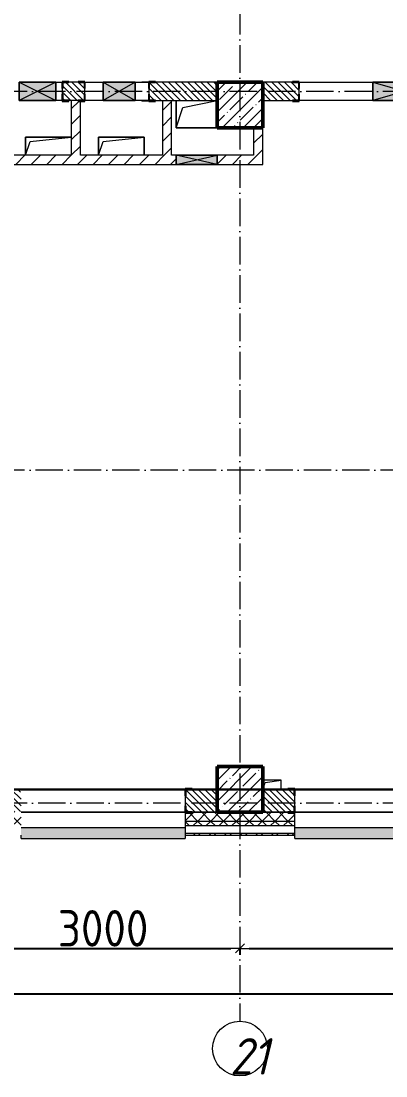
# Model space of a CAD drawing. Header units: millimetres. Extents: x -213536 to 1564669, y -45299 to 942238.
# Drawn here: x 577271 to 581271, y 338573 to 350133 of the extents above; entities that cross this region are included whole.
import ezdxf

# ---------------------------------------------------------------- set-up
doc = ezdxf.new("R2010")
doc.units = ezdxf.units.MM
doc.linetypes.add('50_200_ШТРИХ_1Т_ш5_п1_п1_', pattern=[700, 500, -100, 0, -100])
for name, color, linetype, lineweight in [('5) Швы', 2, 'Continuous', 30), ('A-____-____-DIMS', 7, 'Continuous', 9), ('A-DETL-GENF-OTLN', 7, 'Continuous', 9), ('A-FLOR-____-OTLN', 7, 'Continuous', 9), ('A-GENM-____-MCUT', 7, 'Continuous', 25), ('A-GENM-____-OTLN', 7, 'Continuous', 9), ('A-GENM-____-OTLN-1', 7, 'Continuous', 25), ('A-GLAZ-____-OTLN', 7, 'Continuous', 9), ('A-WALL-____-MCUT', 7, 'Continuous', 13), ('A-WALL-____-MCUT-1', 7, 'Continuous', 9), ('A-WALL-____-OTLN', 7, 'Continuous', 9), ('A-WALL-____-PATT-1', 7, 'Continuous', 9), ('A-WALL-FNSH-MCUT-1', 7, 'Continuous', 9), ('I-WALL-____-OTLN', 7, 'Continuous', 9), ('S-COLS-____-MCUT', 7, 'Continuous', 50), ('S-COLS-____-OTLN', 7, 'Continuous', 9), ('S-GRID-____-IDEN', 7, 'Continuous', 9), ('S-GRID-____-OTLN-1', 7, '50_200_ШТРИХ_1Т_ш5_п1_п1_', 9)]:
    doc.layers.add(name, color=color, linetype=linetype, lineweight=lineweight)
doc.layers.add('A-GLAZ-____-OTLN-1', color=7, linetype='Continuous', lineweight=9, true_color=0xc0c0c0)
doc.styles.add('ISOCPEUR_I_9', font='isocpeui.ttf', dxfattribs={"width": 0.9, "height": 250})
doc.styles.add('СПДС', font='isocpeur.ttf', dxfattribs={"width": 0.9})
doc.dimstyles.new('Размера А3', dxfattribs={"dimtxt": 200, "dimasz": 100, "dimexe": 70, "dimexo": 100, "dimgap": 20, "dimtad": 1, "dimdec": 0, "dimrnd": 10, "dimzin": 0, "dimdsep": 46, "dimtxsty": 'СПДС', "dimblk": 'ARROWHEAD_6', "dimcen": 1, "dimclrd": 256, "dimclre": 256, "dimclrt": 256, "dimazin": 0, "dimtfac": 1, "dimtdec": 0, "dimtmove": 2, "dimatfit": 3, "dimfxl": 1, "dimtolj": 1, "dimtzin": 0, "dimarcsym": 0})
pattern_1 = [(45, (549721.47, 286281.11), (-70.71068, 70.71068), []), (135, (549721.47, 286281.11), (-70.71068, -70.71068), [])]
pattern_2 = [(45, (549721.47, 286281.11), (-84.85281, 84.85281), [])]
pattern_3 = [(135, (549721.475, 286281.11), (-35.35534, -35.35534), [])]

# ---------------------------------------------------------------- blocks, each defined once
blk = doc.blocks.new('BSC_Колонна _Прямоугольная - 500х500-V48-АР1_План отверстий 3 этажа в осях 1-64_Ю-ЯЯ')
at = {"layer": 'S-COLS-____-OTLN'}
h = blk.add_hatch(dxfattribs=at)
h.set_pattern_fill('FP_56', color=256, style=0, pattern_type=2)
h.set_pattern_definition([(45, (-29950, -55431.04), (-114.04925, 114.04925), []), (45, (-29835.95, -55431.04), (-114.04925, 114.04925), [201.613, -40.323, 3.353, -36.97])])
h.paths.add_polyline_path([(-250, -250), (250, -250), (250, 250), (-250, 250)], flags=0)
at = {"layer": 'S-COLS-____-MCUT'}
for p, q in [((250, 250), (-250, 250)), ((-250, 250), (-250, -250)), ((250, -250), (250, 250)), ((-250, -250), (250, -250))]:
    blk.add_line(p, q, dxfattribs=at)
blk = doc.blocks.new('BSC_Колонна _Прямоугольная - 500х500-V49-АР1_План отверстий 3 этажа в осях 1-64_Ю-ЯЯ')
at = {"layer": 'S-COLS-____-OTLN'}
h = blk.add_hatch(dxfattribs=at)
h.set_pattern_fill('FP_57', color=256, style=0, pattern_type=2)
h.set_pattern_definition([(45, (-29950, -62931.04), (-114.04925, 114.04925), []), (45, (-29835.95, -62931.04), (-114.04925, 114.04925), [201.613, -40.323, 3.353, -36.97])])
h.paths.add_polyline_path([(-250, -250), (250, -250), (250, 250), (-250, 250)], flags=0)
at = {"layer": 'S-COLS-____-MCUT'}
for p, q in [((250, 250), (-250, 250)), ((-250, 250), (-250, -250)), ((250, -250), (250, 250)), ((-250, -250), (250, -250))]:
    blk.add_line(p, q, dxfattribs=at)
blk = doc.blocks.new('Фахверк_СКБ_Уголок - 250_2700-27497298-АР1_План отверстий 3 этажа в осях 1-64_Ю-ЯЯ')
at = {"layer": 'A-GENM-____-MCUT'}
for p, q in [((200, 181), (125, 181)), ((125, 181), (125, 106)), ((131, 106), (131, 175)), ((131, 175), (200, 175)), ((200, 175), (200, 181)), ((125, 106), (131, 106)), ((131, -6), (125, -6)), ((125, -6), (125, -81)), ((125, -81), (200, -81)), ((131, -75), (131, -6)), ((200, -75), (131, -75)), ((200, -81), (200, -75))]:
    blk.add_line(p, q, dxfattribs=at)
blk = doc.blocks.new('Фахверк_СКБ_Уголок - 200_3960-28268576-АР1_План отверстий 3 этажа в осях 1-64_Ю-ЯЯ')
at = {"layer": 'A-GENM-____-MCUT'}
for p, q in [((200, 156), (125, 156)), ((125, 156), (125, 81)), ((131, 81), (131, 150)), ((131, 150), (200, 150)), ((200, 150), (200, 156)), ((125, 81), (131, 81)), ((131, 19), (125, 19)), ((125, 19), (125, -56)), ((131, -50), (131, 19)), ((125, -56), (200, -56)), ((200, -50), (131, -50)), ((200, -56), (200, -50))]:
    blk.add_line(p, q, dxfattribs=at)
blk = doc.blocks.new('Фахверк_СКБ_Уголок - 200_3960_зеркало-28268689-АР1_План отверстий 3 этажа в осях 1-64_Ю-ЯЯ')
at = {"layer": 'A-GENM-____-MCUT'}
for p, q in [((200, 156), (125, 156)), ((125, 156), (125, 81)), ((131, 81), (131, 150)), ((131, 150), (200, 150)), ((200, 150), (200, 156)), ((125, 81), (131, 81)), ((131, 19), (125, 19)), ((125, 19), (125, -56)), ((131, -50), (131, 19)), ((125, -56), (200, -56)), ((200, -50), (131, -50)), ((200, -56), (200, -50))]:
    blk.add_line(p, q, dxfattribs=at)
blk = doc.blocks.new('154_Стойка_СКБ_Уголок - СМ-2180_200-28268025-АР1_План отверстий 3 этажа в осях 1-64_Ю-ЯЯ')
at = {"layer": 'A-GENM-____-MCUT'}
for p, q in [((125, 156), (125, 81)), ((200, 156), (125, 156)), ((131, 81), (131, 150)), ((131, 150), (200, 150)), ((200, 150), (200, 156)), ((125, 81), (131, 81)), ((131, 19), (125, 19)), ((125, 19), (125, -56)), ((131, -50), (131, 19)), ((125, -56), (200, -56)), ((200, -50), (131, -50)), ((200, -56), (200, -50))]:
    blk.add_line(p, q, dxfattribs=at)
blk = doc.blocks.new('Стойка_Влож_Уголок_Опорный - Уголок-28213941-АР1_План отверстий 3 этажа в осях 1-64_Ю-ЯЯ')
at = {"layer": 'A-GENM-____-OTLN'}
for p, q in [((-212, -6), (-212, 0)), ((0, 0), (0, -6)), ((-212, -75), (-212, -6)), ((-212, -6), (-206, -6)), ((-212, -75), (-206, -75)), ((-6, -6), (0, -6)), ((-6, -75), (0, -75)), ((0, -6), (0, -75))]:
    blk.add_line(p, q, dxfattribs=at)
blk = doc.blocks.new('AR_Отверстие прямоугольное _в плите_ - AR_Отверстие прямоугольное _в плите_-30229432-АР1_План отверстий 3 этажа в осях 1-64_Ю-ЯЯ')
at = {"layer": 'A-GENM-____-OTLN'}
for p, q in [((250, 100), (-250, 100)), ((-250, 100), (-250, -100)), ((-250, -100), (-200, 50)), ((-200, 50), (250, 100))]:
    blk.add_line(p, q, dxfattribs=at)
blk = doc.blocks.new('AR_Отверстие прямоугольное _в плите_ - AR_Отверстие прямоугольное _в плите_-V165-АР1_План отверстий 3 этажа в осях 1-64_Ю-ЯЯ')
at = {"layer": 'A-GENM-____-OTLN'}
for p, q in [((250, 100), (-250, 100)), ((-250, 100), (-250, -100)), ((-250, -100), (-200, 50)), ((-200, 50), (250, 100)), ((250, -100), (250, 100))]:
    blk.add_line(p, q, dxfattribs=at)
blk = doc.blocks.new('AR_Отверстие прямоугольное _в плите_ - AR_Отверстие прямоугольное _в плите_-V178-АР1_План отверстий 3 этажа в осях 1-64_Ю-ЯЯ')
at = {"layer": 'A-GENM-____-OTLN'}
for p, q in [((100, 50), (-100, 50)), ((-100, -50), (-75, 25)), ((-75, 25), (100, 50)), ((100, -50), (100, 50))]:
    blk.add_line(p, q, dxfattribs=at)
blk = doc.blocks.new('AR_Отверстие прямоугольное _в плите_ - AR_Отверстие прямоугольное _в плите_-30552670-АР1_План отверстий 3 этажа в осях 1-64_Ю-ЯЯ')
at = {"layer": 'A-GENM-____-OTLN'}
for p, q in [((-225, 150), (-225, -150)), ((-150, 75), (225, 150)), ((-225, -150), (-150, 75)), ((-225, -150), (225, -150))]:
    blk.add_line(p, q, dxfattribs=at)
blk = doc.blocks.new('Отлив_СКБ - Отлив витража_120_НВФ-31885687-АР1_План отверстий 3 этажа в осях 1-64_Ю-ЯЯ')
at = {"layer": 'A-GLAZ-____-OTLN-1'}
for points in [[(0, -2), (1800, -2), (1800, 0), (0, 0)], [(945, -120), (1800, -120), (1800, -2), (0, -2), (0, -120), (878, -120)]]:
    blk.add_hatch(color=256, dxfattribs=at).paths.add_polyline_path(points, flags=0)
at = {"layer": 'A-GLAZ-____-OTLN'}
for p, q in [((0, 0), (1800, 0)), ((1800, -2), (0, -2)), ((0, -120), (0, -83)), ((1800, -83), (1800, -120)), ((0, -120), (1800, -120))]:
    blk.add_line(p, q, dxfattribs=at)
blk = doc.blocks.new('AR_Отверстие прямоугольное _в стене_ - AR_Отверстие прямоугольное _в стене__ЭОМ-36421602-АР1_План отверстий 3 этажа в осях 1-64_Ю-ЯЯ')
at = {"layer": 'A-GLAZ-____-OTLN'}
blk.add_hatch(color=256, dxfattribs=at).paths.add_polyline_path([(200, -100), (200, 100), (-200, 100), (-200, -100)], flags=0)
at = {"layer": 'A-DETL-GENF-OTLN'}
for p, q in [((-200, -100), (-200, 100)), ((-200, 100), (200, 100)), ((200, 100), (-200, -100)), ((-200, 100), (200, -100)), ((200, 100), (-200, 100)), ((-200, 100), (-200, -100)), ((200, 100), (200, -100)), ((200, -100), (200, 100)), ((200, -100), (-200, -100)), ((-200, -100), (200, -100))]:
    blk.add_line(p, q, dxfattribs=at)
blk = doc.blocks.new('AR_Отверстие прямоугольное _в стене_ - AR_Отверстие прямоугольное _в стене__ЭОМ-36921298-АР1_План отверстий 3 этажа в осях 1-64_Ю-ЯЯ')
at = {"layer": 'A-GLAZ-____-OTLN'}
blk.add_hatch(color=256, dxfattribs=at).paths.add_polyline_path([(175, -100), (175, 100), (-175, 100), (-175, -100)], flags=0)
at = {"layer": 'A-DETL-GENF-OTLN'}
for p, q in [((-175, -100), (-175, 100)), ((-175, 100), (175, 100)), ((175, 100), (-175, -100)), ((-175, 100), (175, -100)), ((175, 100), (-175, 100)), ((-175, 100), (-175, -100)), ((175, 100), (175, -100)), ((175, -100), (175, 100)), ((175, -100), (-175, -100)), ((-175, -100), (175, -100))]:
    blk.add_line(p, q, dxfattribs=at)
blk = doc.blocks.new('AR_Отверстие прямоугольное _в стене_ - AR_Отверстие прямоугольное _в стене__ОВ-36917871-АР1_План отверстий 3 этажа в осях 1-64_Ю-ЯЯ')
at = {"layer": 'A-GLAZ-____-OTLN'}
blk.add_hatch(color=256, dxfattribs=at).paths.add_polyline_path([(350, -100), (350, 100), (-350, 100), (-350, -100)], flags=0)
at = {"layer": 'A-DETL-GENF-OTLN'}
for p, q in [((-350, -100), (-350, 100)), ((-350, 100), (350, 100)), ((350, 100), (-350, -100)), ((-350, 100), (350, -100)), ((350, 100), (-350, 100)), ((-350, 100), (-350, -100)), ((350, 100), (350, -100)), ((350, -100), (350, 100)), ((350, -100), (-350, -100)), ((-350, -100), (350, -100))]:
    blk.add_line(p, q, dxfattribs=at)
blk = doc.blocks.new('AR_Отверстие прямоугольное _в стене__БезПР - AR_Отверстие прямоугольное _в стене__БезПР-36898991-АР1_План отверстий 3 этажа в осях 1-64_Ю-ЯЯ')
at = {"layer": 'A-GLAZ-____-OTLN'}
blk.add_hatch(color=256, dxfattribs=at).paths.add_polyline_path([(-225, 50), (-225, -50), (225, -50), (225, 50)], flags=0)
at = {"layer": 'A-DETL-GENF-OTLN'}
for p, q in [((-225, -50), (-225, 50)), ((-225, 50), (225, 50)), ((225, 50), (-225, -50)), ((-225, 50), (225, -50)), ((225, 50), (-225, 50)), ((-225, 50), (-225, -50)), ((225, 50), (225, -50)), ((225, -50), (225, 50)), ((225, -50), (-225, -50)), ((-225, -50), (225, -50))]:
    blk.add_line(p, q, dxfattribs=at)
at = {"layer": 'A-GLAZ-____-OTLN'}
blk.add_line((225, 50), (-225, 50), dxfattribs=at)
blk = doc.blocks.new('Ось сетки - Круг_Ø6_00__ISO-2_5_0_9K_-25732049-АР1_План отверстий 3 этажа в осях 1-64_Ю-ЯЯ')
at = {"layer": 'S-GRID-____-IDEN'}
blk.add_circle((0, 0), 3, dxfattribs=at)
blk = doc.blocks.new('ARROWHEAD_6')
at = {"color": 0, "linetype": 'Continuous'}
for p, q in [((0, 0), (-1, 0)), ((-0.5, -0.5), (0.5, 0.5))]:
    blk.add_line(p, q, dxfattribs=at)
blk = doc.blocks.new('*D5467')
at = {"layer": 'A-____-____-DIMS', "lineweight": -2, "transparency": 16777216}
for p, q in [((576671, 339976), (576671, 339900)), ((576771, 339970), (579571, 339970)), ((579671, 339976), (579671, 339900))]:
    blk.add_line(p, q, dxfattribs=at)
at = {"layer": 'Defpoints', "color": 0, "lineweight": 50, "transparency": 16777216}
for p in [(576671, 340076), (579671, 340076), (579671, 339970)]:
    blk.add_point(p, dxfattribs=at)
at = {"layer": 'A-____-____-DIMS', "lineweight": -2, "transparency": 16777216, "xscale": 100, "yscale": 100, "zscale": 100, "rotation": 180}
blk.add_blockref('ARROWHEAD_6', (576671, 339970), dxfattribs=at)
at = {"layer": 'A-____-____-DIMS', "lineweight": -2, "transparency": 16777216, "xscale": 100, "yscale": 100, "zscale": 100}
blk.add_blockref('ARROWHEAD_6', (579671, 339970), dxfattribs=at)
at = {"layer": 'A-____-____-DIMS', "transparency": 16777216, "insert": (578171, 340190), "char_height": 400, "attachment_point": 5, "style": 'СПДС'}
blk.add_mtext('\\A1;3000', dxfattribs=at)
blk = doc.blocks.new('*D5468')
at = {"layer": 'A-____-____-DIMS', "lineweight": -2, "transparency": 16777216}
for p, q in [((579671, 339976), (579671, 339900)), ((579771, 339970), (585571, 339970)), ((585671, 339976), (585671, 339900))]:
    blk.add_line(p, q, dxfattribs=at)
at = {"layer": 'Defpoints', "color": 0, "lineweight": 50, "transparency": 16777216}
for p in [(579671, 340076), (585671, 340076), (585671, 339970)]:
    blk.add_point(p, dxfattribs=at)
at = {"layer": 'A-____-____-DIMS', "lineweight": -2, "transparency": 16777216, "xscale": 100, "yscale": 100, "zscale": 100, "rotation": 180}
blk.add_blockref('ARROWHEAD_6', (579671, 339970), dxfattribs=at)
at = {"layer": 'A-____-____-DIMS', "lineweight": -2, "transparency": 16777216, "xscale": 100, "yscale": 100, "zscale": 100}
blk.add_blockref('ARROWHEAD_6', (585671, 339970), dxfattribs=at)
at = {"layer": 'A-____-____-DIMS', "transparency": 16777216, "insert": (582671, 340190), "char_height": 400, "attachment_point": 5, "style": 'СПДС'}
blk.add_mtext('\\A1;6000', dxfattribs=at)
blk = doc.blocks.new('*D5481')
at = {"layer": 'A-____-____-DIMS', "lineweight": -2, "transparency": 16777216}
for p, q in [((547371, 339479), (547371, 339403)), ((547471, 339473), (620671, 339473)), ((620771, 339479), (620771, 339403))]:
    blk.add_line(p, q, dxfattribs=at)
at = {"layer": 'Defpoints', "color": 0, "lineweight": 50, "transparency": 16777216}
for p in [(547371, 339579), (620771, 339579), (620771, 339473)]:
    blk.add_point(p, dxfattribs=at)
at = {"layer": 'A-____-____-DIMS', "lineweight": -2, "transparency": 16777216, "xscale": 100, "yscale": 100, "zscale": 100, "rotation": 180}
blk.add_blockref('ARROWHEAD_6', (547371, 339473), dxfattribs=at)
at = {"layer": 'A-____-____-DIMS', "lineweight": -2, "transparency": 16777216, "xscale": 100, "yscale": 100, "zscale": 100}
blk.add_blockref('ARROWHEAD_6', (620771, 339473), dxfattribs=at)
at = {"layer": 'A-____-____-DIMS', "transparency": 16777216, "insert": (584071, 339693), "char_height": 400, "attachment_point": 5, "style": 'СПДС'}
blk.add_mtext('\\A1;73400', dxfattribs=at)

msp = doc.modelspace()

# ---------------------------------------------------------------- hatches: boundary and pattern name
at = {"layer": 'A-WALL-____-PATT-1'}
h = msp.add_hatch(dxfattribs=at)
h.set_pattern_fill('FP_9', color=256, style=0, pattern_type=2)
h.set_pattern_definition(pattern_3)
h.paths.add_polyline_path([(578921.5, 349262.2), (579421.5, 349262.2), (579421.5, 349462.2), (578677.5, 349462.2), (578677.5, 349393.2), (578671.5, 349393.2), (578671.5, 349331.2), (578677.5, 349331.2), (578677.5, 349262.2), (578821.5, 349262.2)], flags=0)
h.paths.add_polyline_path([(577727.5, 349262.2), (577965.5, 349262.2), (577965.5, 349331.2), (577971.5, 349331.2), (577971.5, 349393.2), (577965.5, 349393.2), (577965.5, 349462.2), (577727.5, 349462.2), (577727.5, 349393.2), (577721.5, 349393.2), (577721.5, 349331.2), (577727.5, 349331.2)], flags=0)
h.paths.add_polyline_path([(576921.5, 349262.2), (577015.5, 349262.2), (577015.5, 349331.2), (577021.5, 349331.2), (577021.5, 349393.2), (577015.5, 349393.2), (577015.5, 349462.2), (576921.5, 349462.2), (576921.5, 349368.2)], flags=0)
h = msp.add_hatch(dxfattribs=at)
h.set_pattern_fill('FP_9', color=256, style=0, pattern_type=2)
h.set_pattern_definition(pattern_3)
h.paths.add_polyline_path([(585421.5, 349262.2), (585421.5, 349462.2), (583171.5, 349462.2), (583171.5, 349262.2), (585056.7, 349262.2)], flags=0)
h.paths.add_polyline_path([(582027.5, 349262.2), (582471.5, 349262.2), (582471.5, 349462.2), (582027.5, 349462.2), (582027.5, 349393.2), (582021.5, 349393.2), (582021.5, 349331.2), (582027.5, 349331.2), (582027.5, 349302.2)], flags=0)
h.paths.add_polyline_path([(580246.5, 349262.2), (580315.5, 349262.2), (580315.5, 349331.2), (580321.5, 349331.2), (580321.5, 349393.2), (580315.5, 349393.2), (580315.5, 349462.2), (579921.5, 349462.2), (579921.5, 349262.2)], flags=0)
h = msp.add_hatch(dxfattribs=at)
h.set_pattern_fill('FP_7', color=256, style=0, pattern_type=2)
h.set_pattern_definition(pattern_2)
h.paths.add_polyline_path([(577921.5, 348662.2), (577921.5, 349256.2), (577896.5, 349256.2), (577896.5, 349262.2), (577821.5, 349262.2), (577821.5, 348662.2), (577896.5, 348662.2)], flags=0)
h = msp.add_hatch(dxfattribs=at)
h.set_pattern_fill('FP_7', color=256, style=0, pattern_type=2)
h.set_pattern_definition(pattern_2)
h.paths.add_polyline_path([(578921.5, 348662.2), (578921.5, 349262.2), (578821.5, 349262.2), (578821.5, 348662.2)], flags=0)
h = msp.add_hatch(dxfattribs=at)
h.set_pattern_fill('FP_7', color=256, style=0, pattern_type=2)
h.set_pattern_definition(pattern_2)
h.paths.add_polyline_path([(579921.5, 348662.2), (579921.5, 348962.2), (579821.5, 348962.2), (579821.5, 348662.2)], flags=0)
h = msp.add_hatch(dxfattribs=at)
h.set_pattern_fill('FP_7', color=256, style=0, pattern_type=2)
h.set_pattern_definition(pattern_2)
h.paths.add_polyline_path([(579921.5, 348562.2), (579921.5, 348662.2), (579421.5, 348662.2), (579421.5, 348562.2), (579754.3, 348562.2)], flags=0)
h.paths.add_polyline_path([(578971.5, 348562.2), (578971.5, 348662.2), (574601.5, 348662.2), (574601.5, 348562.2), (577986.9, 348562.2)], flags=0)
h = msp.add_hatch(dxfattribs=at)
h.set_pattern_fill('FP_9', color=256, style=0, pattern_type=2)
h.set_pattern_definition(pattern_3)
h.paths.add_polyline_path([(579077.5, 341462.2), (579421.5, 341462.2), (579421.5, 341712.2), (579077.5, 341712.2), (579077.5, 341643.2), (579071.5, 341643.2), (579071.5, 341531.2), (579077.5, 341531.2)], flags=0)
h.paths.add_polyline_path([(577265.5, 341462.2), (577265.5, 341531.2), (577271.5, 341531.2), (577271.5, 341643.2), (577265.5, 341643.2), (577265.5, 341712.2), (576921.5, 341712.2), (576921.5, 341462.2), (577196.5, 341462.2)], flags=0)
h = msp.add_hatch(dxfattribs=at)
h.set_pattern_fill('FP_9', color=256, style=0, pattern_type=2)
h.set_pattern_definition(pattern_3)
h.paths.add_polyline_path([(583265.5, 341462.2), (583265.5, 341531.2), (583271.5, 341531.2), (583271.5, 341643.2), (583265.5, 341643.2), (583265.5, 341712.2), (582077.5, 341712.2), (582077.5, 341643.2), (582071.5, 341643.2), (582071.5, 341531.2), (582077.5, 341531.2), (582077.5, 341462.2), (583196.5, 341462.2)], flags=0)
h.paths.add_polyline_path([(585077.5, 341462.2), (585421.5, 341462.2), (585421.5, 341712.2), (585077.5, 341712.2), (585077.5, 341643.2), (585071.5, 341643.2), (585071.5, 341531.2), (585077.5, 341531.2)], flags=0)
h.paths.add_polyline_path([(580196.5, 341462.2), (580265.5, 341462.2), (580265.5, 341531.2), (580271.5, 341531.2), (580271.5, 341643.2), (580265.5, 341643.2), (580265.5, 341712.2), (579921.5, 341712.2), (579921.5, 341462.2)], flags=0)
h = msp.add_hatch(dxfattribs=at)
h.set_pattern_fill('FP_4', color=256, style=0, pattern_type=2)
h.set_pattern_definition(pattern_1)
h.paths.add_polyline_path([(623940.9, 341362.2), (624021.5, 341362.2), (624021.5, 341462.2), (617671.5, 341462.2), (617671.5, 341362.2), (620406, 341362.2)], flags=0)
h.paths.add_polyline_path([(613336.2, 341362.2), (613721.5, 341362.2), (613721.5, 341456.2), (613646.5, 341456.2), (613646.5, 341462.2), (612696.5, 341462.2), (612696.5, 341456.2), (612621.5, 341456.2), (612621.5, 341362.2), (612971.5, 341362.2)], flags=0)
h.paths.add_polyline_path([(615103.6, 341362.2), (616671.5, 341362.2), (616671.5, 341462.2), (614796.5, 341462.2), (614796.5, 341456.2), (614721.5, 341456.2), (614721.5, 341362.2)], flags=0)
h.paths.add_polyline_path([(609696.5, 341362.2), (610821.5, 341362.2), (610821.5, 341456.2), (610746.5, 341456.2), (610746.5, 341462.2), (609696.5, 341462.2), (609696.5, 341456.2), (609621.5, 341456.2), (609621.5, 341362.2), (609627.5, 341362.2)], flags=0)
h.paths.add_polyline_path([(607821.5, 341362.2), (607821.5, 341456.2), (607746.5, 341456.2), (607746.5, 341462.2), (606696.5, 341462.2), (606696.5, 341456.2), (606621.5, 341456.2), (606621.5, 341362.2), (607150, 341362.2)], flags=0)
h.paths.add_polyline_path([(603696.5, 341362.2), (604821.5, 341362.2), (604821.5, 341456.2), (604746.5, 341456.2), (604746.5, 341462.2), (603696.5, 341462.2), (603696.5, 341456.2), (603621.5, 341456.2), (603621.5, 341362.2)], flags=0)
h.paths.add_polyline_path([(601746.5, 341362.2), (601821.5, 341362.2), (601821.5, 341456.2), (601746.5, 341456.2), (601746.5, 341462.2), (600696.5, 341462.2), (600696.5, 341456.2), (600621.5, 341456.2), (600621.5, 341362.2), (600963.9, 341362.2)], flags=0)
h.paths.add_polyline_path([(597971.5, 341362.2), (598821.5, 341362.2), (598821.5, 341456.2), (598746.5, 341456.2), (598746.5, 341462.2), (597696.5, 341462.2), (597696.5, 341456.2), (597621.5, 341456.2), (597621.5, 341362.2), (597696.5, 341362.2)], flags=0)
h.paths.add_polyline_path([(595661.5, 341362.2), (595821.5, 341362.2), (595821.5, 341456.2), (595746.5, 341456.2), (595746.5, 341462.2), (594146.5, 341462.2), (594146.5, 341456.2), (594071.5, 341456.2), (594071.5, 341362.2), (594777.8, 341362.2)], flags=0)
h.paths.add_polyline_path([(592126.6, 341362.2), (592271.5, 341362.2), (592271.5, 341456.2), (592196.5, 341456.2), (592196.5, 341462.2), (591146.5, 341462.2), (591146.5, 341456.2), (591071.5, 341456.2), (591071.5, 341362.2)], flags=0)
h.paths.add_polyline_path([(589271.5, 341362.2), (589271.5, 341456.2), (589196.5, 341456.2), (589196.5, 341462.2), (588146.5, 341462.2), (588146.5, 341456.2), (588071.5, 341456.2), (588071.5, 341362.2), (588591.7, 341362.2)], flags=0)
h.paths.add_polyline_path([(585940.5, 341362.2), (586271.5, 341362.2), (586271.5, 341456.2), (586196.5, 341456.2), (586196.5, 341462.2), (585146.5, 341462.2), (585146.5, 341456.2), (585071.5, 341456.2), (585071.5, 341362.2), (585498.6, 341362.2)], flags=0)
h.paths.add_polyline_path([(582146.5, 341362.2), (583271.5, 341362.2), (583271.5, 341456.2), (583196.5, 341456.2), (583196.5, 341462.2), (582146.5, 341462.2), (582146.5, 341456.2), (582071.5, 341456.2), (582071.5, 341362.2), (582077.5, 341362.2)], flags=0)
h.paths.add_polyline_path([(579071.5, 341362.2), (580271.5, 341362.2), (580271.5, 341456.2), (580196.5, 341456.2), (580196.5, 341462.2), (579146.5, 341462.2), (579146.5, 341456.2), (579071.5, 341456.2)], flags=0)
h.paths.add_polyline_path([(577271.5, 341362.2), (577271.5, 341456.2), (577196.5, 341456.2), (577196.5, 341462.2), (576146.5, 341462.2), (576146.5, 341456.2), (576071.5, 341456.2), (576071.5, 341362.2), (577103.1, 341362.2)], flags=0)
h.paths.add_polyline_path([(573146.5, 341362.2), (574271.5, 341362.2), (574271.5, 341456.2), (574196.5, 341456.2), (574196.5, 341462.2), (573146.5, 341462.2), (573146.5, 341456.2), (573071.5, 341456.2), (573071.5, 341362.2), (573077.5, 341362.2)], flags=0)
h.paths.add_polyline_path([(571271.5, 341362.2), (571271.5, 341456.2), (571196.5, 341456.2), (571196.5, 341462.2), (570146.5, 341462.2), (570146.5, 341456.2), (570071.5, 341456.2), (570071.5, 341362.2), (571196.5, 341362.2)], flags=0)
h.paths.add_polyline_path([(567921.5, 341362.2), (568271.5, 341362.2), (568271.5, 341456.2), (568196.5, 341456.2), (568196.5, 341462.2), (567146.5, 341462.2), (567146.5, 341456.2), (567071.5, 341456.2), (567071.5, 341362.2), (567421.5, 341362.2)], flags=0)
h.paths.add_polyline_path([(566071.5, 341362.2), (566071.5, 341456.2), (565996.5, 341456.2), (565996.5, 341462.2), (556271.5, 341462.2), (556271.5, 341362.2), (565614.6, 341362.2)], flags=0)
h.paths.add_polyline_path([(555271.5, 341362.2), (555271.5, 341462.2), (547271.5, 341462.2), (547271.5, 341362.2), (553242.4, 341362.2)], flags=0)
h = msp.add_hatch(dxfattribs=at)
h.set_pattern_fill('FP_4', color=256, style=0, pattern_type=2)
h.set_pattern_definition(pattern_1)
h.paths.add_polyline_path([(624021.5, 341312.2), (624021.5, 341362.2), (617671.5, 341362.2), (617671.5, 341312.2), (623940.9, 341312.2)], flags=0)
h.paths.add_polyline_path([(616671.5, 341312.2), (616671.5, 341362.2), (614721.5, 341362.2), (614721.5, 341312.2), (615103.6, 341312.2)], flags=0)
h.paths.add_polyline_path([(610821.5, 341312.2), (610821.5, 341362.2), (609621.5, 341362.2), (609621.5, 341312.2), (609801.2, 341312.2)], flags=0)
h.paths.add_polyline_path([(613336.2, 341312.2), (613721.5, 341312.2), (613721.5, 341362.2), (612621.5, 341362.2), (612621.5, 341312.2)], flags=0)
h.paths.add_polyline_path([(607150, 341312.2), (607821.5, 341312.2), (607821.5, 341362.2), (606621.5, 341362.2), (606621.5, 341312.2)], flags=0)
h.paths.add_polyline_path([(604821.5, 341312.2), (604821.5, 341362.2), (603621.5, 341362.2), (603621.5, 341312.2), (604498.8, 341312.2)], flags=0)
h.paths.add_polyline_path([(601821.5, 341312.2), (601821.5, 341362.2), (600621.5, 341362.2), (600621.5, 341312.2), (600963.9, 341312.2)], flags=0)
h.paths.add_polyline_path([(598821.5, 341312.2), (598821.5, 341362.2), (597621.5, 341362.2), (597621.5, 341312.2), (598312.7, 341312.2)], flags=0)
h.paths.add_polyline_path([(595821.5, 341312.2), (595821.5, 341362.2), (594071.5, 341362.2), (594071.5, 341312.2), (595661.5, 341312.2)], flags=0)
h.paths.add_polyline_path([(592271.5, 341312.2), (592271.5, 341362.2), (591071.5, 341362.2), (591071.5, 341312.2), (592126.6, 341312.2)], flags=0)
h.paths.add_polyline_path([(589271.5, 341312.2), (589271.5, 341362.2), (588071.5, 341362.2), (588071.5, 341312.2), (588591.7, 341312.2)], flags=0)
h.paths.add_polyline_path([(586271.5, 341312.2), (586271.5, 341362.2), (585071.5, 341362.2), (585071.5, 341312.2), (585940.5, 341312.2)], flags=0)
h.paths.add_polyline_path([(582071.5, 341312.2), (583271.5, 341312.2), (583271.5, 341362.2), (582071.5, 341362.2)], flags=0)
h.paths.add_polyline_path([(579754.3, 341312.2), (580271.5, 341312.2), (580271.5, 341362.2), (579071.5, 341362.2), (579071.5, 341312.2)], flags=0)
h.paths.add_polyline_path([(577103.1, 341312.2), (577271.5, 341312.2), (577271.5, 341362.2), (576071.5, 341362.2), (576071.5, 341312.2), (576219.4, 341312.2)], flags=0)
h.paths.add_polyline_path([(574271.5, 341312.2), (574271.5, 341362.2), (573071.5, 341362.2), (573071.5, 341312.2), (573568.2, 341312.2)], flags=0)
h.paths.add_polyline_path([(570917, 341312.2), (571271.5, 341312.2), (571271.5, 341362.2), (570071.5, 341362.2), (570071.5, 341312.2)], flags=0)
h.paths.add_polyline_path([(568265.8, 341312.2), (568271.5, 341312.2), (568271.5, 341362.2), (567071.5, 341362.2), (567071.5, 341312.2), (567382.1, 341312.2)], flags=0)
h.paths.add_polyline_path([(565614.6, 341312.2), (566071.5, 341312.2), (566071.5, 341362.2), (556271.5, 341362.2), (556271.5, 341312.2), (563847.2, 341312.2)], flags=0)
h.paths.add_polyline_path([(555271.5, 341312.2), (555271.5, 341362.2), (547171.5, 341362.2), (547171.5, 341312.2), (553242.4, 341312.2)], flags=0)
h = msp.add_hatch(dxfattribs=at)
h.set_pattern_fill('FP_6', color=256, style=0, pattern_type=2)
h.set_pattern_definition([(45, (549721.47, 286281.11), (-85.53659, 85.53659), []), (45, (549778.5, 286281.11), (-85.53659, 85.53659), [])])
h.paths.add_polyline_path([(594777.8, 341212.2), (594936.5, 341212.2), (594936.5, 341232.2), (594071.5, 341232.2), (594071.5, 341212.2)], flags=0)
h.paths.add_polyline_path([(592271.5, 341212.2), (592271.5, 341232.2), (591071.5, 341232.2), (591071.5, 341212.2), (592126.6, 341212.2)], flags=0)
h.paths.add_polyline_path([(589271.5, 341212.2), (589271.5, 341232.2), (588071.5, 341232.2), (588071.5, 341212.2), (588591.7, 341212.2)], flags=0)
h.paths.add_polyline_path([(586271.5, 341212.2), (586271.5, 341232.2), (585071.5, 341232.2), (585071.5, 341212.2), (585940.5, 341212.2)], flags=0)
h.paths.add_polyline_path([(583271.5, 341212.2), (583271.5, 341232.2), (582071.5, 341232.2), (582071.5, 341212.2), (582405.5, 341212.2)], flags=0)
h.paths.add_polyline_path([(579754.3, 341212.2), (580271.5, 341212.2), (580271.5, 341232.2), (579071.5, 341232.2), (579071.5, 341212.2)], flags=0)
h.paths.add_polyline_path([(577103.1, 341212.2), (577271.5, 341212.2), (577271.5, 341232.2), (576071.5, 341232.2), (576071.5, 341212.2), (576219.4, 341212.2)], flags=0)
h.paths.add_polyline_path([(573071.5, 341212.2), (574271.5, 341212.2), (574271.5, 341232.2), (573071.5, 341232.2)], flags=0)
h.paths.add_polyline_path([(570071.5, 341212.2), (571271.5, 341212.2), (571271.5, 341232.2), (570071.5, 341232.2)], flags=0)
h.paths.add_polyline_path([(567071.5, 341212.2), (568271.5, 341212.2), (568271.5, 341232.2), (567071.5, 341232.2)], flags=0)
h.paths.add_polyline_path([(566071.5, 341212.2), (566071.5, 341232.2), (556271.5, 341232.2), (556271.5, 341212.2), (565614.6, 341212.2)], flags=0)
h.paths.add_polyline_path([(555271.5, 341212.2), (555271.5, 341232.2), (547041.5, 341232.2), (547041.5, 341212.2), (553242.4, 341212.2)], flags=0)

# ---------------------------------------------------------------- linework, layer by layer
at = {"color": 2, "lineweight": 30}
for points in [[(579421.5, 349462.2), (579921.5, 349462.2)], [(594421.5, 341712.2), (563371.5, 341712.2)]]:
    msp.add_lwpolyline(points, dxfattribs=at)
at = {"layer": '5) Швы'}
msp.add_lwpolyline([(579421.5, 341712.2), (579421.5, 341962.2), (579921.5, 341962.2), (579921.5, 341712.2)], dxfattribs=at)
at = {"layer": 'A-FLOR-____-OTLN'}
for p, q in [((578971.7, 348962.2), (578971.7, 349262.2)), ((579421.5, 348962.2), (578971.7, 348962.2)), ((577321.5, 348862.2), (577821.5, 348862.2)), ((577321.5, 348662.2), (577321.5, 348862.2)), ((578121.5, 348862.2), (578621.5, 348862.2)), ((578121.5, 348662.2), (578121.5, 348862.2)), ((578621.5, 348862.2), (578621.5, 348662.2))]:
    msp.add_line(p, q, dxfattribs=at)
at = {"layer": 'A-WALL-____-MCUT'}
for p, q in [((577721.5, 349393.2), (577721.5, 349331.2)), ((577896.5, 349462.2), (577796.5, 349462.2)), ((577971.5, 349331.2), (577971.5, 349393.2)), ((578671.5, 349393.2), (578671.5, 349331.2)), ((579421.5, 349462.2), (578746.5, 349462.2)), ((580246.5, 349462.2), (579921.5, 349462.2)), ((580321.5, 349331.2), (580321.5, 349393.2)), ((577896.5, 349262.2), (577796.5, 349262.2)), ((578746.5, 349262.2), (579421.5, 349262.2)), ((579921.5, 349262.2), (580246.5, 349262.2)), ((579071.5, 341643.2), (579071.5, 341531.2)), ((579421.5, 341712.2), (579146.5, 341712.2)), ((580196.5, 341712.2), (579921.5, 341712.2)), ((580271.5, 341531.2), (580271.5, 341643.2)), ((579071.5, 341456.2), (579071.5, 341232.2)), ((580271.5, 341232.2), (580271.5, 341456.2)), ((579071.5, 341232.2), (580271.5, 341232.2))]:
    msp.add_line(p, q, dxfattribs=at)
at = {"layer": 'A-WALL-____-MCUT-1'}
for p, q in [((579421.5, 341462.2), (579146.5, 341462.2)), ((579146.5, 341462.2), (579421.5, 341462.2)), ((580196.5, 341462.2), (579921.5, 341462.2)), ((579921.5, 341462.2), (580196.5, 341462.2)), ((580271.5, 341362.2), (579071.5, 341362.2)), ((580271.5, 341312.2), (579071.5, 341312.2))]:
    msp.add_line(p, q, dxfattribs=at)
at = {"layer": 'A-WALL-____-OTLN'}
for p, q in [((577271.5, 341712.2), (579071.5, 341712.2)), ((580271.5, 341712.2), (582071.5, 341712.2)), ((577271.5, 341462.2), (579071.5, 341462.2)), ((579071.5, 341462.2), (577271.5, 341462.2)), ((580271.5, 341462.2), (582071.5, 341462.2)), ((582071.5, 341462.2), (580271.5, 341462.2))]:
    msp.add_line(p, q, dxfattribs=at)
at = {"layer": 'A-WALL-FNSH-MCUT-1'}
for p, q in [((577821.5, 349262.2), (577821.5, 348662.2)), ((577921.5, 348662.2), (577921.5, 349256.2)), ((578821.5, 349262.2), (578821.5, 348662.2)), ((578921.5, 348662.2), (578921.5, 349262.2)), ((579821.5, 348962.2), (579821.5, 348662.2)), ((579921.5, 348562.2), (579921.5, 348962.2)), ((577821.5, 348662.2), (576921.5, 348662.2)), ((578821.5, 348662.2), (577921.5, 348662.2)), ((578971.5, 348662.2), (578921.5, 348662.2)), ((579821.5, 348662.2), (579421.5, 348662.2)), ((574351.5, 348562.2), (578971.5, 348562.2)), ((579421.5, 348562.2), (579921.5, 348562.2)), ((579071.5, 341232.2), (579071.5, 341212.2)), ((579071.5, 341212.2), (580271.5, 341212.2)), ((580271.5, 341212.2), (580271.5, 341232.2))]:
    msp.add_line(p, q, dxfattribs=at)
at = {"layer": 'I-WALL-____-OTLN'}
for p, q in [((577651.5, 349462.2), (577721.5, 349462.2)), ((577971.5, 349462.2), (578171.5, 349462.2)), ((578521.5, 349462.2), (578671.5, 349462.2)), ((580321.5, 349462.2), (581126.5, 349462.2)), ((577721.5, 349262.2), (577651.5, 349262.2)), ((578171.5, 349262.2), (577971.5, 349262.2)), ((578671.5, 349262.2), (578521.5, 349262.2)), ((581126.5, 349262.2), (580321.5, 349262.2))]:
    msp.add_line(p, q, dxfattribs=at)
at = {"layer": 'S-GRID-____-OTLN-1', "color": 251, "ltscale": 0.6, "true_color": 0x636466}
for p, q in [((579671.5, 377174), (579671.5, 339172.7)), ((653795.9, 349362.2), (545052.7, 349362.2)), ((625201.5, 345212.2), (545052.7, 345212.2)), ((653795.9, 341562.2), (545052.7, 341562.2))]:
    msp.add_line(p, q, dxfattribs=at)

# ---------------------------------------------------------------- block references
at = {"layer": 'A-GENM-____-OTLN', "rotation": 269.9999999999995}
msp.add_blockref('Стойка_Влож_Уголок_Опорный - Уголок-28213941-АР1_План отверстий 3 этажа в осях 1-64_Ю-ЯЯ', (578671.5, 349256.2), dxfattribs=at)
at = {"layer": 'A-GENM-____-OTLN'}
for name, p in [('AR_Отверстие прямоугольное _в плите_ - AR_Отверстие прямоугольное _в плите_-30552670-АР1_План отверстий 3 этажа в осях 1-64_Ю-ЯЯ', (579196.7, 349112.2)), ('AR_Отверстие прямоугольное _в плите_ - AR_Отверстие прямоугольное _в плите_-30229432-АР1_План отверстий 3 этажа в осях 1-64_Ю-ЯЯ', (577571.5, 348762.2)), ('AR_Отверстие прямоугольное _в плите_ - AR_Отверстие прямоугольное _в плите_-V165-АР1_План отверстий 3 этажа в осях 1-64_Ю-ЯЯ', (578371.5, 348762.2)), ('AR_Отверстие прямоугольное _в плите_ - AR_Отверстие прямоугольное _в плите_-V178-АР1_План отверстий 3 этажа в осях 1-64_Ю-ЯЯ', (580021.5, 341762.2))]:
    msp.add_blockref(name, p, dxfattribs=at)
at = {"layer": 'A-GENM-____-OTLN-1'}
for name, p in [('Фахверк_СКБ_Уголок - 200_3960-28268576-АР1_План отверстий 3 этажа в осях 1-64_Ю-ЯЯ', (577596.5, 349312.2)), ('154_Стойка_СКБ_Уголок - СМ-2180_200-28268025-АР1_План отверстий 3 этажа в осях 1-64_Ю-ЯЯ', (578546.5, 349312.2)), ('Фахверк_СКБ_Уголок - 250_2700-27497298-АР1_План отверстий 3 этажа в осях 1-64_Ю-ЯЯ', (578946.5, 341537.2))]:
    msp.add_blockref(name, p, dxfattribs=at)
at = {"layer": 'A-GENM-____-OTLN-1', "rotation": 180}
for name, p in [('Фахверк_СКБ_Уголок - 200_3960_зеркало-28268689-АР1_План отверстий 3 этажа в осях 1-64_Ю-ЯЯ', (578096.5, 349412.2)), ('Фахверк_СКБ_Уголок - 200_3960-28268576-АР1_План отверстий 3 этажа в осях 1-64_Ю-ЯЯ', (580446.5, 349412.2)), ('Фахверк_СКБ_Уголок - 250_2700-27497298-АР1_План отверстий 3 этажа в осях 1-64_Ю-ЯЯ', (580396.5, 341637.2))]:
    msp.add_blockref(name, p, dxfattribs=at)
at = {"layer": 'A-GLAZ-____-OTLN'}
for name, p in [('AR_Отверстие прямоугольное _в стене_ - AR_Отверстие прямоугольное _в стене__ЭОМ-36421602-АР1_План отверстий 3 этажа в осях 1-64_Ю-ЯЯ', (577451.5, 349362.2)), ('AR_Отверстие прямоугольное _в стене_ - AR_Отверстие прямоугольное _в стене__ЭОМ-36921298-АР1_План отверстий 3 этажа в осях 1-64_Ю-ЯЯ', (578346.5, 349362.2)), ('AR_Отверстие прямоугольное _в стене_ - AR_Отверстие прямоугольное _в стене__ОВ-36917871-АР1_План отверстий 3 этажа в осях 1-64_Ю-ЯЯ', (581476.5, 349362.2)), ('Отлив_СКБ - Отлив витража_120_НВФ-31885687-АР1_План отверстий 3 этажа в осях 1-64_Ю-ЯЯ', (577271.5, 341295.2)), ('Отлив_СКБ - Отлив витража_120_НВФ-31885687-АР1_План отверстий 3 этажа в осях 1-64_Ю-ЯЯ', (580271.5, 341295.2))]:
    msp.add_blockref(name, p, dxfattribs=at)
at = {"layer": 'A-GLAZ-____-OTLN', "rotation": 180}
msp.add_blockref('AR_Отверстие прямоугольное _в стене__БезПР - AR_Отверстие прямоугольное _в стене__БезПР-36898991-АР1_План отверстий 3 этажа в осях 1-64_Ю-ЯЯ', (579196.5, 348612.2), dxfattribs=at)
at = {"layer": 'S-COLS-____-OTLN'}
for name, p in [('BSC_Колонна _Прямоугольная - 500х500-V49-АР1_План отверстий 3 этажа в осях 1-64_Ю-ЯЯ', (579671.5, 349212.2)), ('BSC_Колонна _Прямоугольная - 500х500-V48-АР1_План отверстий 3 этажа в осях 1-64_Ю-ЯЯ', (579671.5, 341712.2))]:
    msp.add_blockref(name, p, dxfattribs=at)
at = {"layer": 'S-GRID-____-IDEN', "xscale": 99.99999999999993, "yscale": 99.99999999999993, "zscale": 99.99999999999993, "rotation": 180}
msp.add_blockref('Ось сетки - Круг_Ø6_00__ISO-2_5_0_9K_-25732049-АР1_План отверстий 3 этажа в осях 1-64_Ю-ЯЯ', (579671.5, 338872.7), dxfattribs=at)

# ---------------------------------------------------------------- texts
at = {"layer": 'S-GRID-____-IDEN', "insert": (579561, 338986.6), "char_height": 400, "width": 346.329, "attachment_point": 1, "style": 'ISOCPEUR_I_9'}
msp.add_mtext('21', dxfattribs=at)

# ---------------------------------------------------------------- dimensions: what is measured, and where the dimension line sits
at = {"layer": 'A-____-____-DIMS'}
for base, p1, p2, picture, middle in [((579671.5, 339969.6), (576671.5, 340075.6), (579671.5, 340075.6), '*D5467', (578171.5, 340189.6)), ((585671.5, 339969.6), (579671.5, 340075.6), (585671.5, 340075.6), '*D5468', (582671.5, 340189.6)), ((620771.5, 339472.8), (547371.5, 339578.8), (620771.5, 339578.8), '*D5481', (584071.5, 339692.8))]:
    dim = msp.add_linear_dim(base=base, p1=p1, p2=p2, dimstyle='Размера А3', override={"dimtxt": 400}, dxfattribs=at)
    dim.commit()
    dim.dimension.update_dxf_attribs({"geometry": picture, "text_midpoint": middle})

doc.saveas('drawing.dxf')
